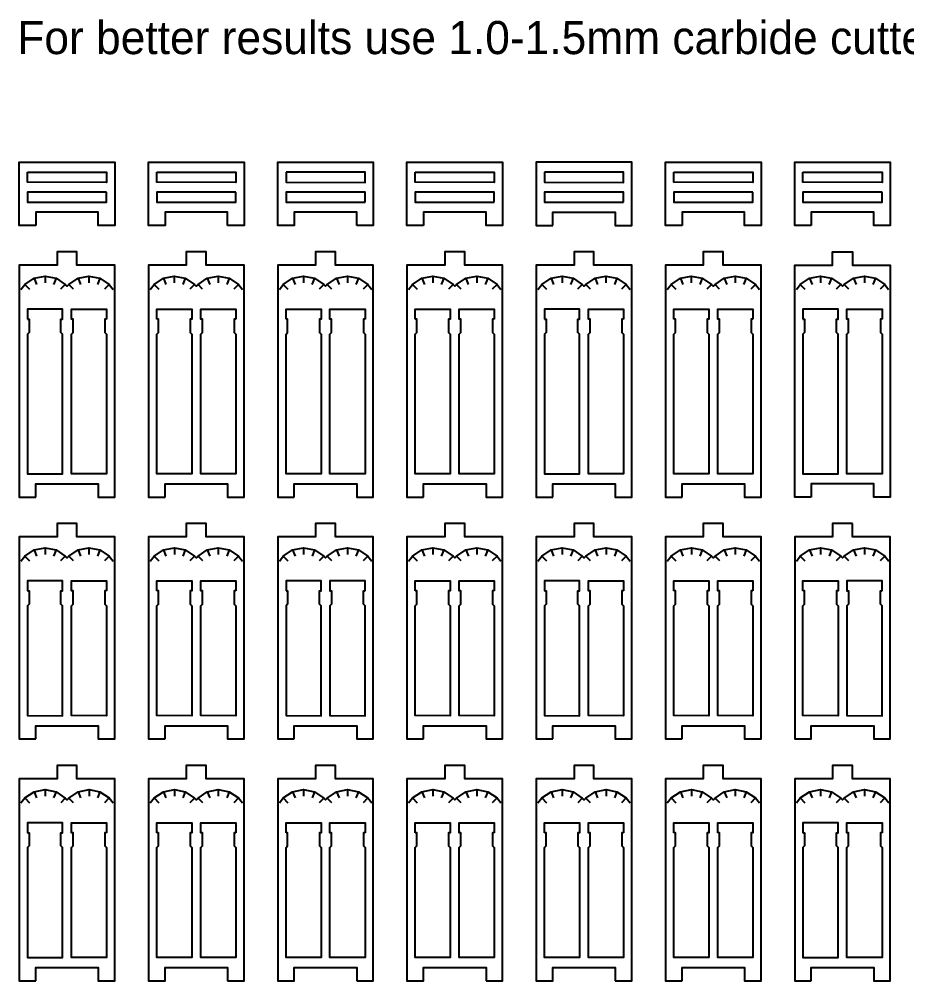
# Model space of a CAD drawing. Header units: millimetres. Extents: x 0 to 991, y -75 to 1327.
# Drawn here: x 0.6 to 268.4, y 219 to 509.2 of the extents above; entities that cross this region are included whole.
import ezdxf
from ezdxf.enums import TextEntityAlignment as Align

# ---------------------------------------------------------------- set-up
doc = ezdxf.new("R2010")
doc.units = ezdxf.units.MM
for name, color, linetype in [('Part1 engrave', 173, 'Continuous'), ('Part1 Inside Cut', 92, 'Continuous'), ('Part1 Outside cut', 1, 'Continuous')]:
    doc.layers.add(name, color=color, linetype=linetype)

msp = doc.modelspace()

# ---------------------------------------------------------------- linework, layer by layer
at = {"layer": 'Part1 engrave'}
for p, q in [((8.39, 431.7), (8.39, 429.7)), ((11.7, 431.04), (10.93, 429.19)), ((21.64, 431.7), (21.64, 429.7)), ((24.95, 431.04), (24.19, 429.19)), ((47.39, 431.7), (47.39, 429.7)), ((50.7, 431.04), (49.93, 429.19)), ((60.64, 431.7), (60.64, 429.7)), ((63.95, 431.04), (63.19, 429.19)), ((86.39, 431.7), (86.39, 429.7)), ((89.7, 431.04), (88.93, 429.19)), ((99.64, 431.7), (99.64, 429.7)), ((102.95, 431.04), (102.19, 429.19)), ((125.39, 431.7), (125.39, 429.7)), ((128.7, 431.04), (127.93, 429.19)), ((138.64, 431.7), (138.64, 429.7)), ((141.95, 431.04), (141.19, 429.19)), ((164.39, 431.7), (164.39, 429.7)), ((167.7, 431.04), (166.93, 429.19)), ((177.64, 431.7), (177.64, 429.7)), ((180.95, 431.04), (180.19, 429.19)), ((203.39, 431.7), (203.39, 429.7)), ((206.7, 431.04), (205.93, 429.19)), ((216.64, 431.7), (216.64, 429.7)), ((219.95, 431.04), (219.19, 429.19)), ((242.39, 431.7), (242.39, 429.7)), ((245.7, 431.04), (244.93, 429.19)), ((255.64, 431.7), (255.64, 429.7)), ((258.95, 431.04), (258.19, 429.19)), ((2.27, 429.17), (3.68, 427.75)), ((27.76, 429.17), (26.34, 427.75)), ((41.27, 429.17), (42.68, 427.75)), ((66.76, 429.17), (65.34, 427.75)), ((80.27, 429.17), (81.68, 427.75)), ((105.76, 429.17), (104.34, 427.75)), ((119.27, 429.17), (120.68, 427.75)), ((144.76, 429.17), (143.34, 427.75)), ((158.27, 429.17), (159.68, 427.75)), ((183.76, 429.17), (182.34, 427.75)), ((197.27, 429.17), (198.68, 427.75)), ((222.76, 429.17), (221.34, 427.75)), ((236.27, 429.17), (237.68, 427.75)), ((261.76, 429.17), (260.34, 427.75)), ((8.39, 349.7), (8.39, 347.7)), ((11.7, 349.04), (10.93, 347.19)), ((21.64, 349.7), (21.64, 347.7)), ((24.95, 349.04), (24.19, 347.19)), ((47.4, 349.7), (47.4, 347.7)), ((47.4, 349.7), (47.4, 347.7)), ((50.71, 349.04), (49.94, 347.19)), ((50.71, 349.04), (49.94, 347.19)), ((60.65, 349.7), (60.65, 347.7)), ((60.65, 349.7), (60.65, 347.7)), ((63.96, 349.04), (63.2, 347.19)), ((63.96, 349.04), (63.2, 347.19)), ((86.4, 349.7), (86.4, 347.7)), ((89.71, 349.04), (88.94, 347.19)), ((99.65, 349.7), (99.65, 347.7)), ((102.96, 349.04), (102.2, 347.19)), ((125.4, 349.7), (125.4, 347.7)), ((128.71, 349.04), (127.94, 347.19)), ((138.65, 349.7), (138.65, 347.7)), ((141.96, 349.04), (141.2, 347.19)), ((164.4, 349.7), (164.4, 347.7)), ((167.71, 349.04), (166.94, 347.19)), ((177.65, 349.7), (177.65, 347.7)), ((180.96, 349.04), (180.2, 347.19)), ((203.4, 349.7), (203.4, 347.7)), ((206.71, 349.04), (205.94, 347.19)), ((216.65, 349.7), (216.65, 347.7)), ((219.96, 349.04), (219.2, 347.19)), ((242.4, 349.7), (242.4, 347.7)), ((245.71, 349.04), (244.94, 347.19)), ((255.65, 349.7), (255.65, 347.7)), ((258.96, 349.04), (258.2, 347.19)), ((2.27, 347.17), (3.68, 345.75)), ((27.76, 347.17), (26.34, 345.75)), ((41.28, 347.17), (42.69, 345.75)), ((41.28, 347.17), (42.69, 345.75)), ((66.77, 347.17), (65.35, 345.75)), ((66.77, 347.17), (65.35, 345.75)), ((80.28, 347.17), (81.69, 345.75)), ((105.77, 347.17), (104.35, 345.75)), ((119.28, 347.17), (120.69, 345.75)), ((144.77, 347.17), (143.35, 345.75)), ((158.28, 347.17), (159.69, 345.75)), ((183.77, 347.17), (182.35, 345.75)), ((197.28, 347.17), (198.69, 345.75)), ((222.77, 347.17), (221.35, 345.75)), ((236.28, 347.17), (237.69, 345.75)), ((261.77, 347.17), (260.35, 345.75)), ((8.4, 276.7), (8.4, 274.7)), ((11.71, 276.04), (10.94, 274.19)), ((21.65, 276.7), (21.65, 274.7)), ((24.96, 276.04), (24.2, 274.19)), ((47.4, 276.7), (47.4, 274.7)), ((50.71, 276.04), (49.94, 274.19)), ((60.65, 276.7), (60.65, 274.7)), ((63.96, 276.04), (63.2, 274.19)), ((86.4, 276.7), (86.4, 274.7)), ((89.71, 276.04), (88.94, 274.19)), ((99.65, 276.7), (99.65, 274.7)), ((102.96, 276.04), (102.2, 274.19)), ((125.4, 276.7), (125.4, 274.7)), ((128.71, 276.04), (127.94, 274.19)), ((138.65, 276.7), (138.65, 274.7)), ((141.96, 276.04), (141.2, 274.19)), ((164.4, 276.7), (164.4, 274.7)), ((167.71, 276.04), (166.94, 274.19)), ((177.65, 276.7), (177.65, 274.7)), ((180.96, 276.04), (180.2, 274.19)), ((203.4, 276.7), (203.4, 274.7)), ((206.71, 276.04), (205.94, 274.19)), ((216.65, 276.7), (216.65, 274.7)), ((219.96, 276.04), (219.2, 274.19)), ((242.4, 276.7), (242.4, 274.7)), ((245.71, 276.04), (244.94, 274.19)), ((255.65, 276.7), (255.65, 274.7)), ((258.96, 276.04), (258.2, 274.19)), ((2.28, 274.17), (3.69, 272.75)), ((27.77, 274.17), (26.35, 272.75)), ((41.28, 274.17), (42.69, 272.75)), ((66.77, 274.17), (65.35, 272.75)), ((80.28, 274.17), (81.69, 272.75)), ((105.77, 274.17), (104.35, 272.75)), ((119.28, 274.17), (120.69, 272.75)), ((144.77, 274.17), (143.35, 272.75)), ((158.28, 274.17), (159.69, 272.75)), ((183.77, 274.17), (182.35, 272.75)), ((197.28, 274.17), (198.69, 272.75)), ((222.77, 274.17), (221.35, 272.75)), ((236.28, 274.17), (237.69, 272.75)), ((261.77, 274.17), (260.35, 272.75))]:
    msp.add_line(p, q, dxfattribs=at)
for points in [[(1.09, 427.7, 0), (2.27, 429.17, 0), (5.08, 431.04, 0), (8.39, 431.7, 0), (11.7, 431.04, 0), (14.49, 429.15, 0)], [(5.08, 431.04, 0), (5.84, 429.19, 0)], [(15.54, 429.15, 0), (18.33, 431.04, 0), (21.64, 431.7, 0), (24.95, 431.04, 0), (27.76, 429.17, 0), (28.94, 427.7, 0)], [(18.33, 431.04, 0), (19.1, 429.19, 0)], [(40.09, 427.7, 0), (41.27, 429.17, 0), (44.08, 431.04, 0), (47.39, 431.7, 0), (50.7, 431.04, 0), (53.49, 429.15, 0)], [(44.08, 431.04, 0), (44.84, 429.19, 0)], [(54.54, 429.15, 0), (57.33, 431.04, 0), (60.64, 431.7, 0), (63.95, 431.04, 0), (66.76, 429.17, 0), (67.94, 427.7, 0)], [(57.33, 431.04, 0), (58.1, 429.19, 0)], [(79.09, 427.7, 0), (80.27, 429.17, 0), (83.08, 431.04, 0), (86.39, 431.7, 0), (89.7, 431.04, 0), (92.49, 429.15, 0)], [(83.08, 431.04, 0), (83.84, 429.19, 0)], [(93.54, 429.15, 0), (96.33, 431.04, 0), (99.64, 431.7, 0), (102.95, 431.04, 0), (105.76, 429.17, 0), (106.94, 427.7, 0)], [(96.33, 431.04, 0), (97.1, 429.19, 0)], [(118.09, 427.7, 0), (119.27, 429.17, 0), (122.08, 431.04, 0), (125.39, 431.7, 0), (128.7, 431.04, 0), (131.49, 429.15, 0)], [(122.08, 431.04, 0), (122.84, 429.19, 0)], [(132.54, 429.15, 0), (135.33, 431.04, 0), (138.64, 431.7, 0), (141.95, 431.04, 0), (144.76, 429.17, 0), (145.94, 427.7, 0)], [(135.33, 431.04, 0), (136.1, 429.19, 0)], [(157.09, 427.7, 0), (158.27, 429.17, 0), (161.08, 431.04, 0), (164.39, 431.7, 0), (167.7, 431.04, 0), (170.49, 429.15, 0)], [(161.08, 431.04, 0), (161.84, 429.19, 0)], [(171.54, 429.15, 0), (174.33, 431.04, 0), (177.64, 431.7, 0), (180.95, 431.04, 0), (183.76, 429.17, 0), (184.94, 427.7, 0)], [(174.33, 431.04, 0), (175.1, 429.19, 0)], [(196.09, 427.7, 0), (197.27, 429.17, 0), (200.08, 431.04, 0), (203.39, 431.7, 0), (206.7, 431.04, 0), (209.49, 429.15, 0)], [(200.08, 431.04, 0), (200.84, 429.19, 0)], [(210.54, 429.15, 0), (213.33, 431.04, 0), (216.64, 431.7, 0), (219.95, 431.04, 0), (222.76, 429.17, 0), (223.94, 427.7, 0)], [(213.33, 431.04, 0), (214.1, 429.19, 0)], [(235.09, 427.7, 0), (236.27, 429.17, 0), (239.08, 431.04, 0), (242.39, 431.7, 0), (245.7, 431.04, 0), (248.49, 429.15, 0)], [(239.08, 431.04, 0), (239.84, 429.19, 0)], [(249.54, 429.15, 0), (252.33, 431.04, 0), (255.64, 431.7, 0), (258.95, 431.04, 0), (261.76, 429.17, 0), (262.94, 427.7, 0)], [(252.33, 431.04, 0), (253.1, 429.19, 0)], [(16.94, 427.75, 0), (15.54, 429.15, 0), (15.01, 428.65, 0), (14.49, 429.15, 0), (13.09, 427.75, 0)], [(55.94, 427.75, 0), (54.54, 429.15, 0), (54.01, 428.65, 0), (53.49, 429.15, 0), (52.09, 427.75, 0)], [(94.94, 427.75, 0), (93.54, 429.15, 0), (93.01, 428.65, 0), (92.49, 429.15, 0), (91.09, 427.75, 0)], [(133.94, 427.75, 0), (132.54, 429.15, 0), (132.01, 428.65, 0), (131.49, 429.15, 0), (130.09, 427.75, 0)], [(172.94, 427.75, 0), (171.54, 429.15, 0), (171.01, 428.65, 0), (170.49, 429.15, 0), (169.09, 427.75, 0)], [(211.94, 427.75, 0), (210.54, 429.15, 0), (210.01, 428.65, 0), (209.49, 429.15, 0), (208.09, 427.75, 0)], [(250.94, 427.75, 0), (249.54, 429.15, 0), (249.01, 428.65, 0), (248.49, 429.15, 0), (247.09, 427.75, 0)], [(1.09, 345.7, 0), (2.27, 347.17, 0), (5.08, 349.04, 0), (8.39, 349.7, 0), (11.7, 349.04, 0), (14.49, 347.15, 0)], [(5.08, 349.04, 0), (5.84, 347.19, 0)], [(15.54, 347.15, 0), (18.33, 349.04, 0), (21.64, 349.7, 0), (24.95, 349.04, 0), (27.76, 347.17, 0), (28.94, 345.7, 0)], [(18.33, 349.04, 0), (19.1, 347.19, 0)], [(40.1, 345.7, 0), (41.28, 347.17, 0), (44.09, 349.04, 0), (47.4, 349.7, 0), (50.71, 349.04, 0), (53.5, 347.15, 0)], [(40.1, 345.7, 0), (41.28, 347.17, 0), (44.09, 349.04, 0), (47.4, 349.7, 0), (50.71, 349.04, 0), (53.5, 347.15, 0)], [(44.09, 349.04, 0), (44.85, 347.19, 0)], [(44.09, 349.04, 0), (44.85, 347.19, 0)], [(54.55, 347.15, 0), (57.34, 349.04, 0), (60.65, 349.7, 0), (63.96, 349.04, 0), (66.77, 347.17, 0), (67.95, 345.7, 0)], [(54.55, 347.15, 0), (57.34, 349.04, 0), (60.65, 349.7, 0), (63.96, 349.04, 0), (66.77, 347.17, 0), (67.95, 345.7, 0)], [(57.34, 349.04, 0), (58.11, 347.19, 0)], [(57.34, 349.04, 0), (58.11, 347.19, 0)], [(79.1, 345.7, 0), (80.28, 347.17, 0), (83.09, 349.04, 0), (86.4, 349.7, 0), (89.71, 349.04, 0), (92.5, 347.15, 0)], [(83.09, 349.04, 0), (83.85, 347.19, 0)], [(93.55, 347.15, 0), (96.34, 349.04, 0), (99.65, 349.7, 0), (102.96, 349.04, 0), (105.77, 347.17, 0), (106.95, 345.7, 0)], [(96.34, 349.04, 0), (97.11, 347.19, 0)], [(118.1, 345.7, 0), (119.28, 347.17, 0), (122.09, 349.04, 0), (125.4, 349.7, 0), (128.71, 349.04, 0), (131.5, 347.15, 0)], [(122.09, 349.04, 0), (122.85, 347.19, 0)], [(132.55, 347.15, 0), (135.34, 349.04, 0), (138.65, 349.7, 0), (141.96, 349.04, 0), (144.77, 347.17, 0), (145.95, 345.7, 0)], [(135.34, 349.04, 0), (136.11, 347.19, 0)], [(157.1, 345.7, 0), (158.28, 347.17, 0), (161.09, 349.04, 0), (164.4, 349.7, 0), (167.71, 349.04, 0), (170.5, 347.15, 0)], [(161.09, 349.04, 0), (161.85, 347.19, 0)], [(171.55, 347.15, 0), (174.34, 349.04, 0), (177.65, 349.7, 0), (180.96, 349.04, 0), (183.77, 347.17, 0), (184.95, 345.7, 0)], [(174.34, 349.04, 0), (175.11, 347.19, 0)], [(196.1, 345.7, 0), (197.28, 347.17, 0), (200.09, 349.04, 0), (203.4, 349.7, 0), (206.71, 349.04, 0), (209.5, 347.15, 0)], [(200.09, 349.04, 0), (200.85, 347.19, 0)], [(210.55, 347.15, 0), (213.34, 349.04, 0), (216.65, 349.7, 0), (219.96, 349.04, 0), (222.77, 347.17, 0), (223.95, 345.7, 0)], [(213.34, 349.04, 0), (214.11, 347.19, 0)], [(235.1, 345.7, 0), (236.28, 347.17, 0), (239.09, 349.04, 0), (242.4, 349.7, 0), (245.71, 349.04, 0), (248.5, 347.15, 0)], [(239.09, 349.04, 0), (239.85, 347.19, 0)], [(249.55, 347.15, 0), (252.34, 349.04, 0), (255.65, 349.7, 0), (258.96, 349.04, 0), (261.77, 347.17, 0), (262.95, 345.7, 0)], [(252.34, 349.04, 0), (253.11, 347.19, 0)], [(16.94, 345.75, 0), (15.54, 347.15, 0), (15.01, 346.65, 0), (14.49, 347.15, 0), (13.09, 345.75, 0)], [(55.95, 345.75, 0), (54.55, 347.15, 0), (54.02, 346.65, 0), (53.5, 347.15, 0), (52.1, 345.75, 0)], [(55.95, 345.75, 0), (54.55, 347.15, 0), (54.02, 346.65, 0), (53.5, 347.15, 0), (52.1, 345.75, 0)], [(94.95, 345.75, 0), (93.55, 347.15, 0), (93.02, 346.65, 0), (92.5, 347.15, 0), (91.1, 345.75, 0)], [(133.95, 345.75, 0), (132.55, 347.15, 0), (132.02, 346.65, 0), (131.5, 347.15, 0), (130.1, 345.75, 0)], [(172.95, 345.75, 0), (171.55, 347.15, 0), (171.02, 346.65, 0), (170.5, 347.15, 0), (169.1, 345.75, 0)], [(211.95, 345.75, 0), (210.55, 347.15, 0), (210.02, 346.65, 0), (209.5, 347.15, 0), (208.1, 345.75, 0)], [(250.95, 345.75, 0), (249.55, 347.15, 0), (249.02, 346.65, 0), (248.5, 347.15, 0), (247.1, 345.75, 0)], [(1.1, 272.7, 0), (2.28, 274.17, 0), (5.09, 276.04, 0), (8.4, 276.7, 0), (11.71, 276.04, 0), (14.5, 274.15, 0)], [(5.09, 276.04, 0), (5.85, 274.19, 0)], [(15.55, 274.15, 0), (18.34, 276.04, 0), (21.65, 276.7, 0), (24.96, 276.04, 0), (27.77, 274.17, 0), (28.95, 272.7, 0)], [(18.34, 276.04, 0), (19.11, 274.19, 0)], [(40.1, 272.7, 0), (41.28, 274.17, 0), (44.09, 276.04, 0), (47.4, 276.7, 0), (50.71, 276.04, 0), (53.5, 274.15, 0)], [(44.09, 276.04, 0), (44.85, 274.19, 0)], [(54.55, 274.15, 0), (57.34, 276.04, 0), (60.65, 276.7, 0), (63.96, 276.04, 0), (66.77, 274.17, 0), (67.95, 272.7, 0)], [(57.34, 276.04, 0), (58.11, 274.19, 0)], [(79.1, 272.7, 0), (80.28, 274.17, 0), (83.09, 276.04, 0), (86.4, 276.7, 0), (89.71, 276.04, 0), (92.5, 274.15, 0)], [(83.09, 276.04, 0), (83.85, 274.19, 0)], [(93.55, 274.15, 0), (96.34, 276.04, 0), (99.65, 276.7, 0), (102.96, 276.04, 0), (105.77, 274.17, 0), (106.95, 272.7, 0)], [(96.34, 276.04, 0), (97.11, 274.19, 0)], [(118.1, 272.7, 0), (119.28, 274.17, 0), (122.09, 276.04, 0), (125.4, 276.7, 0), (128.71, 276.04, 0), (131.5, 274.15, 0)], [(122.09, 276.04, 0), (122.85, 274.19, 0)], [(132.55, 274.15, 0), (135.34, 276.04, 0), (138.65, 276.7, 0), (141.96, 276.04, 0), (144.77, 274.17, 0), (145.95, 272.7, 0)], [(135.34, 276.04, 0), (136.11, 274.19, 0)], [(157.1, 272.7, 0), (158.28, 274.17, 0), (161.09, 276.04, 0), (164.4, 276.7, 0), (167.71, 276.04, 0), (170.5, 274.15, 0)], [(161.09, 276.04, 0), (161.85, 274.19, 0)], [(171.55, 274.15, 0), (174.34, 276.04, 0), (177.65, 276.7, 0), (180.96, 276.04, 0), (183.77, 274.17, 0), (184.95, 272.7, 0)], [(174.34, 276.04, 0), (175.11, 274.19, 0)], [(196.1, 272.7, 0), (197.28, 274.17, 0), (200.09, 276.04, 0), (203.4, 276.7, 0), (206.71, 276.04, 0), (209.5, 274.15, 0)], [(200.09, 276.04, 0), (200.85, 274.19, 0)], [(210.55, 274.15, 0), (213.34, 276.04, 0), (216.65, 276.7, 0), (219.96, 276.04, 0), (222.77, 274.17, 0), (223.95, 272.7, 0)], [(213.34, 276.04, 0), (214.11, 274.19, 0)], [(235.1, 272.7, 0), (236.28, 274.17, 0), (239.09, 276.04, 0), (242.4, 276.7, 0), (245.71, 276.04, 0), (248.5, 274.15, 0)], [(239.09, 276.04, 0), (239.85, 274.19, 0)], [(249.55, 274.15, 0), (252.34, 276.04, 0), (255.65, 276.7, 0), (258.96, 276.04, 0), (261.77, 274.17, 0), (262.95, 272.7, 0)], [(252.34, 276.04, 0), (253.11, 274.19, 0)], [(16.95, 272.75, 0), (15.55, 274.15, 0), (15.02, 273.65, 0), (14.5, 274.15, 0), (13.1, 272.75, 0)], [(55.95, 272.75, 0), (54.55, 274.15, 0), (54.02, 273.65, 0), (53.5, 274.15, 0), (52.1, 272.75, 0)], [(94.95, 272.75, 0), (93.55, 274.15, 0), (93.02, 273.65, 0), (92.5, 274.15, 0), (91.1, 272.75, 0)], [(133.95, 272.75, 0), (132.55, 274.15, 0), (132.02, 273.65, 0), (131.5, 274.15, 0), (130.1, 272.75, 0)], [(172.95, 272.75, 0), (171.55, 274.15, 0), (171.02, 273.65, 0), (170.5, 274.15, 0), (169.1, 272.75, 0)], [(211.95, 272.75, 0), (210.55, 274.15, 0), (210.02, 273.65, 0), (209.5, 274.15, 0), (208.1, 272.75, 0)], [(250.95, 272.75, 0), (249.55, 274.15, 0), (249.02, 273.65, 0), (248.5, 274.15, 0), (247.1, 272.75, 0)]]:
    msp.add_polyline3d(points, dxfattribs=at)
at = {"layer": 'Part1 Inside Cut'}
for points in [[(3.09, 463.06, 0), (26.94, 463.06, 0), (26.94, 460, 0), (3.09, 460.06, 0)], [(42.09, 463.06, 0), (65.94, 463.06, 0), (65.94, 460, 0), (42.09, 460.06, 0)], [(81.09, 463.06, 0), (81.09, 460.06, 0), (104.94, 460, 0), (104.94, 463.06, 0)], [(120.09, 463.06, 0), (143.94, 463.06, 0), (143.94, 460, 0), (120.09, 460.06, 0)], [(159.09, 463.06, 0), (159.09, 460.06, 0), (182.94, 460, 0), (182.94, 463.06, 0)], [(198.09, 463.06, 0), (221.94, 463.06, 0), (221.94, 460, 0), (198.09, 460.06, 0)], [(237.09, 463.06, 0), (260.94, 463.06, 0), (260.94, 460, 0), (237.09, 460.06, 0)], [(26.94, 457, 0), (3.09, 457.06, 0), (3.09, 454.06, 0), (26.94, 454, 0)], [(65.94, 457, 0), (42.09, 457.06, 0), (42.09, 454.06, 0), (65.94, 454, 0)], [(104.94, 454, 0), (104.94, 457, 0), (81.09, 457.06, 0), (81.09, 454.06, 0)], [(143.94, 454, 0), (143.94, 457, 0), (120.09, 457.06, 0), (120.09, 454.06, 0)], [(182.94, 454, 0), (182.94, 457, 0), (159.09, 457.06, 0), (159.09, 454.06, 0)], [(221.94, 457, 0), (198.09, 457.06, 0), (198.09, 454.06, 0), (221.94, 454, 0)], [(260.94, 457, 0), (237.09, 457.06, 0), (237.09, 454.06, 0), (260.94, 454, 0)], [(3.09, 418.7, 0), (3.59, 418.7, 0), (3.59, 414.7, 0), (3.09, 414.2, 0), (3.09, 372.06, 0), (13.67, 372, 0), (13.67, 414.2, 0), (13.17, 414.7, 0), (13.17, 418.7, 0), (13.67, 418.7, 0), (13.67, 421.7, 0), (3.09, 421.7, 0)], [(26.94, 418.7, 0), (26.44, 418.7, 0), (26.44, 414.7, 0), (26.94, 414.2, 0), (26.94, 372, 0), (16.36, 372.06, 0), (16.36, 414.2, 0), (16.86, 414.7, 0), (16.86, 418.7, 0), (16.36, 418.7, 0), (16.36, 421.7, 0), (26.94, 421.7, 0)], [(42.09, 418.7, 0), (42.09, 421.7, 0), (52.67, 421.7, 0), (52.67, 418.7, 0), (52.17, 418.7, 0), (52.17, 414.7, 0), (52.67, 414.2, 0), (52.67, 372, 0), (42.09, 372.06, 0), (42.09, 414.2, 0), (42.59, 414.7, 0), (42.59, 418.7, 0)], [(65.94, 418.7, 0), (65.44, 418.7, 0), (65.44, 414.7, 0), (65.94, 414.2, 0), (65.94, 372, 0), (55.36, 372.06, 0), (55.36, 414.2, 0), (55.86, 414.7, 0), (55.86, 418.7, 0), (55.36, 418.7, 0), (55.36, 421.7, 0), (65.94, 421.7, 0)], [(81.09, 418.7, 0), (81.09, 421.7, 0), (91.67, 421.7, 0), (91.67, 418.7, 0), (91.17, 418.7, 0), (91.17, 414.7, 0), (91.67, 414.2, 0), (91.67, 372, 0), (81.09, 372.06, 0), (81.09, 414.2, 0), (81.59, 414.7, 0), (81.59, 418.7, 0)], [(104.94, 418.7, 0), (104.44, 418.7, 0), (104.44, 414.7, 0), (104.94, 414.2, 0), (104.94, 372, 0), (94.36, 372.06, 0), (94.36, 414.2, 0), (94.86, 414.7, 0), (94.86, 418.7, 0), (94.36, 418.7, 0), (94.36, 421.7, 0), (104.94, 421.7, 0)], [(120.09, 418.7, 0), (120.09, 421.7, 0), (130.67, 421.7, 0), (130.67, 418.7, 0), (130.17, 418.7, 0), (130.17, 414.7, 0), (130.67, 414.2, 0), (130.67, 372, 0), (120.09, 372.06, 0), (120.09, 414.2, 0), (120.59, 414.7, 0), (120.59, 418.7, 0)], [(143.94, 418.7, 0), (143.44, 418.7, 0), (143.44, 414.7, 0), (143.94, 414.2, 0), (143.94, 372, 0), (133.36, 372.06, 0), (133.36, 414.2, 0), (133.86, 414.7, 0), (133.86, 418.7, 0), (133.36, 418.7, 0), (133.36, 421.7, 0), (143.94, 421.7, 0)], [(159.09, 418.7, 0), (159.59, 418.7, 0), (159.59, 414.7, 0), (159.09, 414.2, 0), (159.09, 372.06, 0), (169.67, 372, 0), (169.67, 414.2, 0), (169.17, 414.7, 0), (169.17, 418.7, 0), (169.67, 418.7, 0), (169.67, 421.7, 0), (159.09, 421.7, 0)], [(182.94, 418.7, 0), (182.44, 418.7, 0), (182.44, 414.7, 0), (182.94, 414.2, 0), (182.94, 372, 0), (172.36, 372.06, 0), (172.36, 414.2, 0), (172.86, 414.7, 0), (172.86, 418.7, 0), (172.36, 418.7, 0), (172.36, 421.7, 0), (182.94, 421.7, 0)], [(198.09, 418.7, 0), (198.09, 421.7, 0), (208.67, 421.7, 0), (208.67, 418.7, 0), (208.17, 418.7, 0), (208.17, 414.7, 0), (208.67, 414.2, 0), (208.67, 372, 0), (198.09, 372.06, 0), (198.09, 414.2, 0), (198.59, 414.7, 0), (198.59, 418.7, 0)], [(221.94, 418.7, 0), (221.44, 418.7, 0), (221.44, 414.7, 0), (221.94, 414.2, 0), (221.94, 372, 0), (211.36, 372.06, 0), (211.36, 414.2, 0), (211.86, 414.7, 0), (211.86, 418.7, 0), (211.36, 418.7, 0), (211.36, 421.7, 0), (221.94, 421.7, 0)], [(237.09, 418.7, 0), (237.59, 418.7, 0), (237.59, 414.7, 0), (237.09, 414.2, 0), (237.09, 372.06, 0), (247.67, 372, 0), (247.67, 414.2, 0), (247.17, 414.7, 0), (247.17, 418.7, 0), (247.67, 418.7, 0), (247.67, 421.7, 0), (237.09, 421.7, 0)], [(260.94, 418.7, 0), (260.44, 418.7, 0), (260.44, 414.7, 0), (260.94, 414.2, 0), (260.94, 372, 0), (250.36, 372.06, 0), (250.36, 414.2, 0), (250.86, 414.7, 0), (250.86, 418.7, 0), (250.36, 418.7, 0), (250.36, 421.7, 0), (260.94, 421.7, 0)], [(3.09, 336.7, 0), (3.59, 336.7, 0), (3.59, 332.7, 0), (3.09, 332.2, 0), (3.09, 299.06, 0), (13.67, 299, 0), (13.67, 332.2, 0), (13.17, 332.7, 0), (13.17, 336.7, 0), (13.67, 336.7, 0), (13.67, 339.7, 0), (3.09, 339.7, 0)], [(26.94, 336.7, 0), (26.44, 336.7, 0), (26.44, 332.7, 0), (26.94, 332.2, 0), (26.94, 299, 0), (16.36, 299.06, 0), (16.36, 332.2, 0), (16.86, 332.7, 0), (16.86, 336.7, 0), (16.36, 336.7, 0), (16.36, 339.7, 0), (26.94, 339.7, 0)], [(42.09, 336.7, 0), (42.09, 339.7, 0), (52.67, 339.7, 0), (52.67, 336.7, 0), (52.17, 336.7, 0), (52.17, 332.7, 0), (52.67, 332.2, 0), (52.67, 299, 0), (42.09, 299.06, 0), (42.09, 332.2, 0), (42.59, 332.7, 0), (42.59, 336.7, 0)], [(65.94, 336.7, 0), (65.44, 336.7, 0), (65.44, 332.7, 0), (65.94, 332.2, 0), (65.94, 299, 0), (55.36, 299.06, 0), (55.36, 332.2, 0), (55.86, 332.7, 0), (55.86, 336.7, 0), (55.36, 336.7, 0), (55.36, 339.7, 0), (65.94, 339.7, 0)], [(81.09, 336.7, 0), (81.59, 336.7, 0), (81.59, 332.7, 0), (81.09, 332.2, 0), (81.09, 299.06, 0), (91.67, 299, 0), (91.67, 332.2, 0), (91.17, 332.7, 0), (91.17, 336.7, 0), (91.67, 336.7, 0), (91.67, 339.7, 0), (81.09, 339.7, 0)], [(104.94, 336.7, 0), (104.94, 339.7, 0), (94.36, 339.7, 0), (94.36, 336.7, 0), (94.86, 336.7, 0), (94.86, 332.7, 0), (94.36, 332.2, 0), (94.36, 299.06, 0), (104.94, 299, 0), (104.94, 332.2, 0), (104.44, 332.7, 0), (104.44, 336.7, 0)], [(120.09, 336.7, 0), (120.09, 339.7, 0), (130.67, 339.7, 0), (130.67, 336.7, 0), (130.17, 336.7, 0), (130.17, 332.7, 0), (130.67, 332.2, 0), (130.67, 299, 0), (120.09, 299.06, 0), (120.09, 332.2, 0), (120.59, 332.7, 0), (120.59, 336.7, 0)], [(143.94, 336.7, 0), (143.44, 336.7, 0), (143.44, 332.7, 0), (143.94, 332.2, 0), (143.94, 299, 0), (133.36, 299.06, 0), (133.36, 332.2, 0), (133.86, 332.7, 0), (133.86, 336.7, 0), (133.36, 336.7, 0), (133.36, 339.7, 0), (143.94, 339.7, 0)], [(159.09, 336.7, 0), (159.59, 336.7, 0), (159.59, 332.7, 0), (159.09, 332.2, 0), (159.09, 299.06, 0), (169.67, 299, 0), (169.67, 332.2, 0), (169.17, 332.7, 0), (169.17, 336.7, 0), (169.67, 336.7, 0), (169.67, 339.7, 0), (159.09, 339.7, 0)], [(182.94, 336.7, 0), (182.44, 336.7, 0), (182.44, 332.7, 0), (182.94, 332.2, 0), (182.94, 299, 0), (172.36, 299.06, 0), (172.36, 332.2, 0), (172.86, 332.7, 0), (172.86, 336.7, 0), (172.36, 336.7, 0), (172.36, 339.7, 0), (182.94, 339.7, 0)], [(198.09, 336.7, 0), (198.09, 339.7, 0), (208.67, 339.7, 0), (208.67, 336.7, 0), (208.17, 336.7, 0), (208.17, 332.7, 0), (208.67, 332.2, 0), (208.67, 299, 0), (198.09, 299.06, 0), (198.09, 332.2, 0), (198.59, 332.7, 0), (198.59, 336.7, 0)], [(221.94, 336.7, 0), (221.44, 336.7, 0), (221.44, 332.7, 0), (221.94, 332.2, 0), (221.94, 299, 0), (211.36, 299.06, 0), (211.36, 332.2, 0), (211.86, 332.7, 0), (211.86, 336.7, 0), (211.36, 336.7, 0), (211.36, 339.7, 0), (221.94, 339.7, 0)], [(237.09, 336.7, 0), (237.09, 339.7, 0), (247.67, 339.7, 0), (247.67, 336.7, 0), (247.17, 336.7, 0), (247.17, 332.7, 0), (247.67, 332.2, 0), (247.67, 299, 0), (237.09, 299.06, 0), (237.09, 332.2, 0), (237.59, 332.7, 0), (237.59, 336.7, 0)], [(260.94, 336.7, 0), (260.94, 339.7, 0), (250.36, 339.7, 0), (250.36, 336.7, 0), (250.86, 336.7, 0), (250.86, 332.7, 0), (250.36, 332.2, 0), (250.36, 299.06, 0), (260.94, 299, 0), (260.94, 332.2, 0), (260.44, 332.7, 0), (260.44, 336.7, 0)], [(3.09, 263.7, 0), (3.59, 263.7, 0), (3.59, 259.7, 0), (3.09, 259.2, 0), (3.09, 226.06, 0), (13.67, 226, 0), (13.67, 259.2, 0), (13.17, 259.7, 0), (13.17, 263.7, 0), (13.67, 263.7, 0), (13.67, 266.7, 0), (3.09, 266.7, 0)], [(26.94, 263.7, 0), (26.44, 263.7, 0), (26.44, 259.7, 0), (26.94, 259.2, 0), (26.94, 226, 0), (16.36, 226.06, 0), (16.36, 259.2, 0), (16.86, 259.7, 0), (16.86, 263.7, 0), (16.36, 263.7, 0), (16.36, 266.7, 0), (26.94, 266.7, 0)], [(42.09, 263.7, 0), (42.09, 266.7, 0), (52.67, 266.7, 0), (52.67, 263.7, 0), (52.17, 263.7, 0), (52.17, 259.7, 0), (52.67, 259.2, 0), (52.67, 226, 0), (42.09, 226.06, 0), (42.09, 259.2, 0), (42.59, 259.7, 0), (42.59, 263.7, 0)], [(65.94, 263.7, 0), (65.44, 263.7, 0), (65.44, 259.7, 0), (65.94, 259.2, 0), (65.94, 226, 0), (55.36, 226.06, 0), (55.36, 259.2, 0), (55.86, 259.7, 0), (55.86, 263.7, 0), (55.36, 263.7, 0), (55.36, 266.7, 0), (65.94, 266.7, 0)], [(81.09, 263.7, 0), (81.09, 266.7, 0), (91.67, 266.7, 0), (91.67, 263.7, 0), (91.17, 263.7, 0), (91.17, 259.7, 0), (91.67, 259.2, 0), (91.67, 226, 0), (81.09, 226.06, 0), (81.09, 259.2, 0), (81.59, 259.7, 0), (81.59, 263.7, 0)], [(104.94, 263.7, 0), (104.44, 263.7, 0), (104.44, 259.7, 0), (104.94, 259.2, 0), (104.94, 226, 0), (94.36, 226.06, 0), (94.36, 259.2, 0), (94.86, 259.7, 0), (94.86, 263.7, 0), (94.36, 263.7, 0), (94.36, 266.7, 0), (104.94, 266.7, 0)], [(120.09, 263.7, 0), (120.09, 266.7, 0), (130.67, 266.7, 0), (130.67, 263.7, 0), (130.17, 263.7, 0), (130.17, 259.7, 0), (130.67, 259.2, 0), (130.67, 226, 0), (120.09, 226.06, 0), (120.09, 259.2, 0), (120.59, 259.7, 0), (120.59, 263.7, 0)], [(143.94, 263.7, 0), (143.44, 263.7, 0), (143.44, 259.7, 0), (143.94, 259.2, 0), (143.94, 226, 0), (133.36, 226.06, 0), (133.36, 259.2, 0), (133.86, 259.7, 0), (133.86, 263.7, 0), (133.36, 263.7, 0), (133.36, 266.7, 0), (143.94, 266.7, 0)], [(159.09, 263.7, 0), (159.09, 266.7, 0), (169.67, 266.7, 0), (169.67, 263.7, 0), (169.17, 263.7, 0), (169.17, 259.7, 0), (169.67, 259.2, 0), (169.67, 226, 0), (159.09, 226.06, 0), (159.09, 259.2, 0), (159.59, 259.7, 0), (159.59, 263.7, 0)], [(182.94, 263.7, 0), (182.44, 263.7, 0), (182.44, 259.7, 0), (182.94, 259.2, 0), (182.94, 226, 0), (172.36, 226.06, 0), (172.36, 259.2, 0), (172.86, 259.7, 0), (172.86, 263.7, 0), (172.36, 263.7, 0), (172.36, 266.7, 0), (182.94, 266.7, 0)], [(198.09, 263.7, 0), (198.09, 266.7, 0), (208.67, 266.7, 0), (208.67, 263.7, 0), (208.17, 263.7, 0), (208.17, 259.7, 0), (208.67, 259.2, 0), (208.67, 226, 0), (198.09, 226.06, 0), (198.09, 259.2, 0), (198.59, 259.7, 0), (198.59, 263.7, 0)], [(211.36, 263.7, 0), (211.36, 266.7, 0), (221.94, 266.7, 0), (221.94, 263.7, 0), (221.44, 263.7, 0), (221.44, 259.7, 0), (221.94, 259.2, 0), (221.94, 226, 0), (211.36, 226.06, 0), (211.36, 259.2, 0), (211.86, 259.7, 0), (211.86, 263.7, 0)], [(237.09, 263.7, 0), (237.59, 263.7, 0), (237.59, 259.7, 0), (237.09, 259.2, 0), (237.09, 226.06, 0), (247.67, 226, 0), (247.67, 259.2, 0), (247.17, 259.7, 0), (247.17, 263.7, 0), (247.67, 263.7, 0), (247.67, 266.7, 0), (237.09, 266.7, 0)], [(260.94, 263.7, 0), (260.44, 263.7, 0), (260.44, 259.7, 0), (260.94, 259.2, 0), (260.94, 226, 0), (250.36, 226.06, 0), (250.36, 259.2, 0), (250.86, 259.7, 0), (250.86, 263.7, 0), (250.36, 263.7, 0), (250.36, 266.7, 0), (260.94, 266.7, 0)]]:
    msp.add_polyline3d(points, close=True, dxfattribs=at)
at = {"layer": 'Part1 Outside cut'}
for points in [[(5.59, 447, 0), (0.59, 447, 0), (0.59, 466.06, 0), (29.44, 466.06, 0), (29.44, 447, 0), (24.44, 447, 0), (24.44, 451, 0), (5.59, 451, 0)], [(63.44, 447, 0), (63.44, 451, 0), (44.59, 451, 0), (44.59, 447, 0), (39.59, 447, 0), (39.59, 466.06, 0), (68.44, 466.06, 0), (68.44, 447, 0)], [(102.44, 447, 0), (102.44, 451, 0), (83.59, 451, 0), (83.59, 447, 0), (78.59, 447, 0), (78.59, 466.06, 0), (107.44, 466.06, 0), (107.44, 447, 0)], [(122.59, 447, 0), (117.59, 447, 0), (117.59, 466.06, 0), (146.44, 466.06, 0), (146.44, 447, 0), (141.44, 447, 0), (141.44, 451, 0), (122.59, 451, 0)], [(161.59, 447, 0), (161.59, 451, 0), (180.44, 451, 0), (180.44, 447, 0), (185.44, 447, 0), (185.44, 466.06, 0), (156.59, 466.06, 0), (156.59, 447, 0)], [(200.59, 447, 0), (195.59, 447, 0), (195.59, 466.06, 0), (224.44, 466.06, 0), (224.44, 447, 0), (219.44, 447, 0), (219.44, 451, 0), (200.59, 451, 0)], [(239.59, 447, 0), (234.59, 447, 0), (234.59, 466.06, 0), (263.44, 466.06, 0), (263.44, 447, 0), (258.44, 447, 0), (258.44, 451, 0), (239.59, 451, 0)], [(5.59, 365, 0), (5.59, 369, 0), (24.44, 369, 0), (24.44, 365, 0), (29.44, 365, 0), (29.44, 435, 0), (18.01, 435, 0), (18.01, 439, 0), (12, 439, 0), (12, 435, 0), (0.59, 435, 0), (0.59, 365, 0)], [(44.59, 365, 0), (44.59, 369, 0), (63.44, 369, 0), (63.44, 365, 0), (68.44, 365, 0), (68.44, 435, 0), (57.01, 435, 0), (57.01, 439, 0), (51, 439, 0), (51, 435, 0), (39.59, 435, 0), (39.59, 365, 0)], [(83.59, 365, 0), (83.59, 369, 0), (102.44, 369, 0), (102.44, 365, 0), (107.44, 365, 0), (107.44, 435, 0), (96.01, 435, 0), (96.01, 439, 0), (90, 439, 0), (90, 435, 0), (78.59, 435, 0), (78.59, 365, 0)], [(122.59, 365, 0), (122.59, 369, 0), (141.44, 369, 0), (141.44, 365, 0), (146.44, 365, 0), (146.44, 435, 0), (135.01, 435, 0), (135.01, 439, 0), (129, 439, 0), (129, 435, 0), (117.59, 435, 0), (117.59, 365, 0)], [(161.59, 365, 0), (161.59, 369, 0), (180.44, 369, 0), (180.44, 365, 0), (185.44, 365, 0), (185.44, 435, 0), (174.01, 435, 0), (174.01, 439, 0), (168, 439, 0), (168, 435, 0), (156.59, 435, 0), (156.59, 365, 0)], [(200.59, 365, 0), (200.59, 369, 0), (219.44, 369, 0), (219.44, 365, 0), (224.44, 365, 0), (224.44, 435, 0), (213.01, 435, 0), (213.01, 439, 0), (207, 439, 0), (207, 435, 0), (195.59, 435, 0), (195.59, 365, 0)], [(239.59, 365, 0), (234.59, 365, 0), (234.59, 435, 0), (246, 435, 0), (246, 439, 0), (252.01, 439, 0), (252.01, 435, 0), (263.44, 435, 0), (263.44, 365, 0), (258.44, 365, 0), (258.44, 369, 0), (239.59, 369, 0)], [(5.59, 292, 0), (5.59, 296, 0), (24.44, 296, 0), (24.44, 292, 0), (29.44, 292, 0), (29.44, 353, 0), (18.01, 353, 0), (18.01, 357, 0), (12.01, 357, 0), (12.01, 353, 0), (0.59, 353, 0), (0.59, 292, 0)], [(44.59, 292, 0), (44.59, 296, 0), (63.44, 296, 0), (63.44, 292, 0), (68.44, 292, 0), (68.44, 353, 0), (57.01, 353, 0), (57.01, 357, 0), (51.01, 357, 0), (51.01, 353, 0), (39.59, 353, 0), (39.59, 292, 0)], [(83.59, 292, 0), (83.59, 296, 0), (102.44, 296, 0), (102.44, 292, 0), (107.44, 292, 0), (107.44, 353, 0), (96.01, 353, 0), (96.01, 357, 0), (90.01, 357, 0), (90.01, 353, 0), (78.59, 353, 0), (78.59, 292, 0)], [(122.59, 292, 0), (122.59, 296, 0), (141.44, 296, 0), (141.44, 292, 0), (146.44, 292, 0), (146.44, 353, 0), (135.01, 353, 0), (135.01, 357, 0), (129.01, 357, 0), (129.01, 353, 0), (117.59, 353, 0), (117.59, 292, 0)], [(161.59, 292, 0), (161.59, 296, 0), (180.44, 296, 0), (180.44, 292, 0), (185.44, 292, 0), (185.44, 353, 0), (174.01, 353, 0), (174.01, 357, 0), (168.01, 357, 0), (168.01, 353, 0), (156.59, 353, 0), (156.59, 292, 0)], [(200.59, 292, 0), (200.59, 296, 0), (219.44, 296, 0), (219.44, 292, 0), (224.44, 292, 0), (224.44, 353, 0), (213.01, 353, 0), (213.01, 357, 0), (207.01, 357, 0), (207.01, 353, 0), (195.59, 353, 0), (195.59, 292, 0)], [(252.01, 357, 0), (246.01, 357, 0), (246.01, 353, 0), (234.59, 353, 0), (234.59, 292, 0), (239.59, 292, 0), (239.59, 296, 0), (258.44, 296, 0), (258.44, 292, 0), (263.44, 292, 0), (263.44, 353, 0), (252.01, 353, 0)], [(5.59, 219, 0), (5.59, 223, 0), (24.44, 223, 0), (24.44, 219, 0), (29.44, 219, 0), (29.44, 280, 0), (18.01, 280, 0), (18.01, 284, 0), (12.01, 284, 0), (12.01, 280, 0), (0.59, 280, 0), (0.59, 219, 0)], [(63.44, 219, 0), (68.44, 219, 0), (68.44, 280, 0), (57.01, 280, 0), (57.01, 284, 0), (51.01, 284, 0), (51.01, 280, 0), (39.59, 280, 0), (39.59, 219, 0), (44.59, 219, 0), (44.59, 223, 0), (63.44, 223, 0)], [(102.44, 219, 0), (107.44, 219, 0), (107.44, 280, 0), (96.01, 280, 0), (96.01, 284, 0), (90.01, 284, 0), (90.01, 280, 0), (78.59, 280, 0), (78.59, 219, 0), (83.59, 219, 0), (83.59, 223, 0), (102.44, 223, 0)], [(141.44, 219, 0), (146.44, 219, 0), (146.44, 280, 0), (135.01, 280, 0), (135.01, 284, 0), (129.01, 284, 0), (129.01, 280, 0), (117.59, 280, 0), (117.59, 219, 0), (122.59, 219, 0), (122.59, 223, 0), (141.44, 223, 0)], [(180.44, 219, 0), (185.44, 219, 0), (185.44, 280, 0), (174.01, 280, 0), (174.01, 284, 0), (168.01, 284, 0), (168.01, 280, 0), (156.59, 280, 0), (156.59, 219, 0), (161.59, 219, 0), (161.59, 223, 0), (180.44, 223, 0)], [(200.59, 219, 0), (200.59, 223, 0), (219.44, 223, 0), (219.44, 219, 0), (224.44, 219, 0), (224.44, 280, 0), (213.01, 280, 0), (213.01, 284, 0), (207.01, 284, 0), (207.01, 280, 0), (195.59, 280, 0), (195.59, 219, 0)], [(239.59, 219, 0), (239.59, 223, 0), (258.44, 223, 0), (258.44, 219, 0), (263.44, 219, 0), (263.44, 280, 0), (252.01, 280, 0), (252.01, 284, 0), (246.01, 284, 0), (246.01, 280, 0), (234.59, 280, 0), (234.59, 219, 0)]]:
    msp.add_polyline3d(points, close=True, dxfattribs=at)

# ---------------------------------------------------------------- texts
msp.add_text('For better results use 1.0-1.5mm carbide cutter if machined with cnc router.', height=10, dxfattribs=at).set_placement((0, 495.71), align=Align.BOTTOM_LEFT)

doc.saveas('drawing.dxf')
